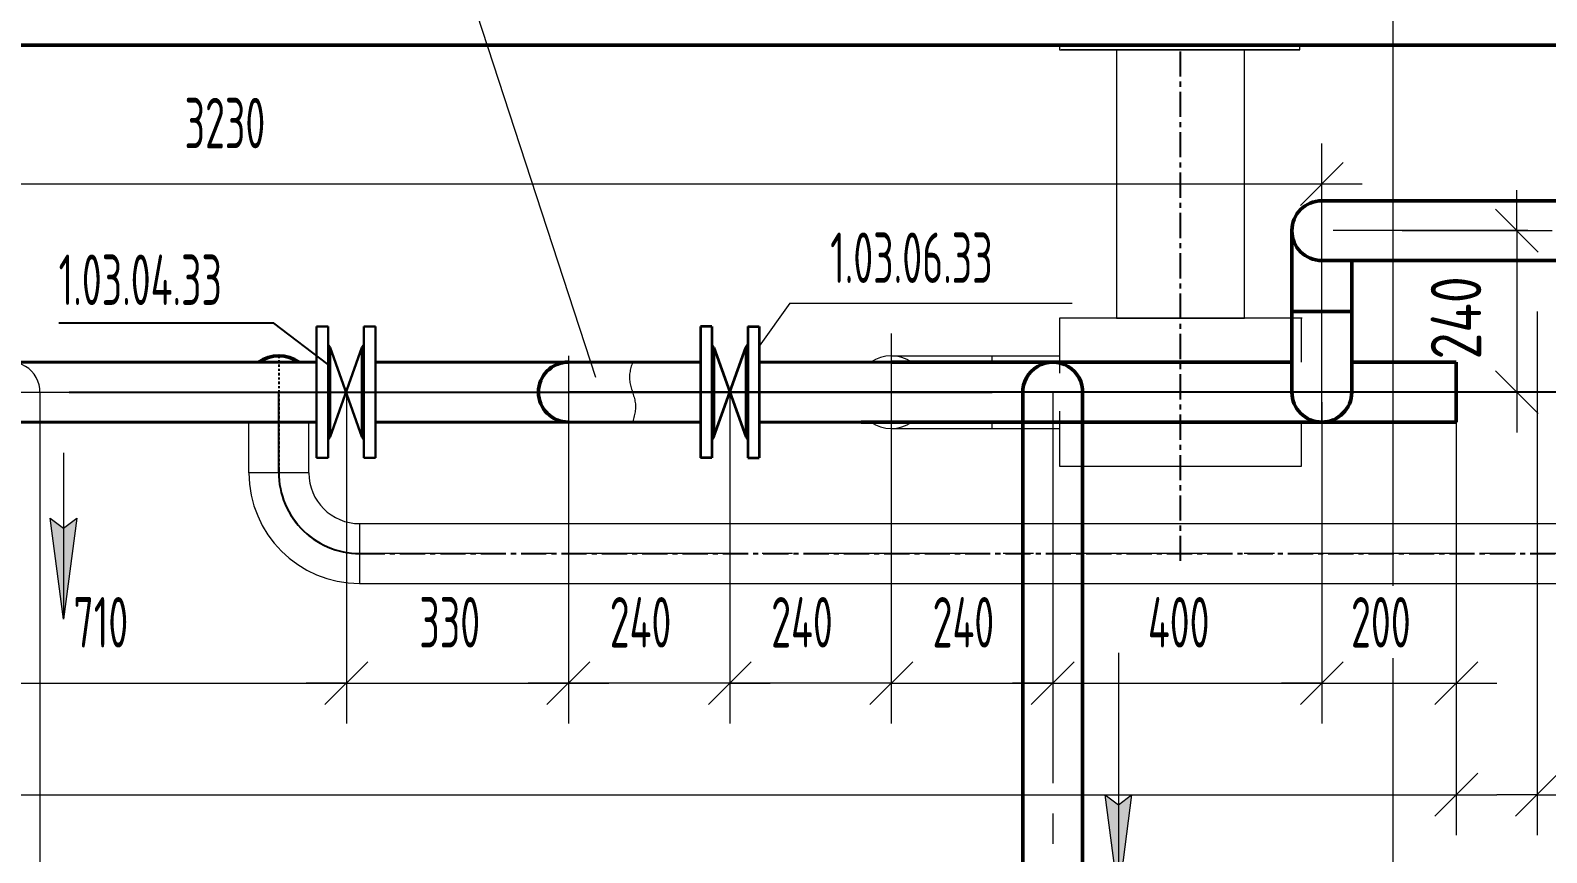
# Model space of a CAD drawing. Header units: millimetres. Extents: x -2281 to 17340, y -2563 to 4166.
# Drawn here: x 371.5 to 446.6, y 174.8 to 215.6 of the extents above; entities that cross this region are included whole.
import ezdxf

# ---------------------------------------------------------------- set-up
doc = ezdxf.new("R2010")
doc.units = ezdxf.units.MM
for name, pattern in [('K5LT32777', [0]), ('K5LT32783', [0]), ('K5LT32784', [0]), ('K5LT32786', [0]), ('K5LT32788', [0]), ('K5LT32802', [0]), ('K5LT32808', [0]), ('K5LT32828', [0]), ('K5LT32837', [2, 1.25, -0.25, 0.25, -0.25]), ('K5LT32838', [0]), ('K5LT32843', [2, 1.25, -0.25, 0.25, -0.25]), ('K5LT32844', [0.2, 0.125, -0.025, 0.025, -0.025]), ('K5LT_AXLED', [11.939881, 7.439881, -1.5, 1.5, -1.5]), ('K5LT_THIN', [0]), ('K5LT_THIN_INCLUDED_TO_HATCHING', [0])]:
    doc.linetypes.add(name, pattern=pattern)
doc.layers.add('Системный слой', color=7, linetype='Continuous')
doc.styles.add('KDIMTEXTSTYLE', font='GOST_AU.SHX', dxfattribs={"width": 0.96, "oblique": 15, "height": 5})
doc.styles.add('KTEXTSTYLE', font='GOST_AU.SHX', dxfattribs={"width": 0.96, "height": 5})
doc.dimstyles.new('KDIMSTYLE (0.03)', dxfattribs={"dimtxt": 5, "dimasz": 1, "dimexe": 2, "dimexo": 0, "dimgap": 1, "dimtad": 1, "dimlfac": 30, "dimtxsty": 'KDIMTEXTSTYLE', "dimsah": 1, "dimcen": 0, "dimdle": 1, "dimadec": 0, "dimazin": 0, "dimtfac": 0.667, "dimtmove": 0, "dimatfit": 3, "dimfxl": 1, "dimtvp": 1, "dimtolj": 1, "dimtzin": 0, "dimarcsym": 0})

# ---------------------------------------------------------------- blocks, each defined once
blk = doc.blocks.new('U800')
at = {"layer": 'Системный слой', "color": 7, "linetype": 'K5LT_THIN_INCLUDED_TO_HATCHING', "lineweight": 13}
for p, q in [((401.325, 199.135), (401.304, 199.068)), ((401.179, 198.468), (401.177, 198.401)), ((401.177, 198.401), (401.178, 198.335)), ((401.183, 198.535), (401.179, 198.468)), ((401.191, 198.601), (401.183, 198.535)), ((401.201, 198.668), (401.191, 198.601)), ((401.214, 198.735), (401.201, 198.668)), ((401.229, 198.801), (401.214, 198.735)), ((401.246, 198.868), (401.229, 198.801)), ((401.264, 198.935), (401.246, 198.868)), ((401.284, 199.001), (401.264, 198.935)), ((401.304, 199.068), (401.284, 199.001)), ((401.178, 198.335), (401.182, 198.268)), ((401.182, 198.268), (401.189, 198.201)), ((401.189, 198.201), (401.198, 198.135)), ((401.198, 198.135), (401.21, 198.068)), ((401.21, 198.068), (401.225, 198.001)), ((401.225, 198.001), (401.241, 197.935)), ((401.241, 197.935), (401.259, 197.868)), ((401.259, 197.868), (401.279, 197.801)), ((401.279, 197.801), (401.299, 197.735)), ((401.299, 197.735), (401.32, 197.668)), ((401.32, 197.668), (401.341, 197.601)), ((401.341, 197.601), (401.361, 197.535)), ((401.361, 197.535), (401.381, 197.468)), ((401.381, 197.468), (401.4, 197.401)), ((401.4, 197.401), (401.417, 197.335)), ((401.417, 197.335), (401.433, 197.268)), ((401.433, 197.268), (401.446, 197.201)), ((401.446, 197.201), (401.457, 197.135)), ((401.457, 197.135), (401.465, 197.068)), ((401.465, 197.068), (401.471, 197.001)), ((401.473, 196.868), (401.469, 196.801)), ((401.471, 197.001), (401.473, 196.935)), ((401.473, 196.935), (401.473, 196.868)), ((401.335, 196.201), (401.325, 196.168)), ((401.356, 196.268), (401.335, 196.201)), ((401.376, 196.335), (401.356, 196.268)), ((401.395, 196.401), (401.376, 196.335)), ((401.413, 196.468), (401.395, 196.401)), ((401.429, 196.535), (401.413, 196.468)), ((401.443, 196.601), (401.429, 196.535)), ((401.454, 196.668), (401.443, 196.601)), ((401.463, 196.735), (401.454, 196.668)), ((401.469, 196.801), (401.463, 196.735))]:
    blk.add_line(p, q, dxfattribs=at)
blk = doc.blocks.new('U996')
at = {"layer": 'Системный слой', "color": 6, "linetype": 'K5LT32828', "lineweight": 30, "true_color": 0xff00ff}
for p, q in [((386.239, 200.901), (385.672, 200.901)), ((385.672, 200.901), (385.672, 194.401)), ((385.672, 200.677), (385.672, 199.935)), ((386.239, 200.901), (386.239, 194.401)), ((388.017, 200.901), (388.017, 194.401)), ((388.017, 200.901), (388.584, 200.901)), ((388.584, 200.901), (388.584, 194.401)), ((388.584, 200.677), (388.584, 199.935)), ((386.339, 199.868), (386.239, 200.018)), ((387.917, 199.868), (388.017, 200.018)), ((386.339, 199.868), (387.917, 195.435)), ((386.339, 195.435), (387.917, 199.868)), ((386.339, 199.868), (386.339, 195.435)), ((387.917, 199.868), (387.917, 195.435)), ((386.339, 195.435), (386.239, 195.285)), ((387.917, 195.435), (388.017, 195.285)), ((386.239, 194.401), (385.672, 194.401)), ((388.017, 194.401), (388.584, 194.401))]:
    blk.add_line(p, q, dxfattribs=at)
blk = doc.blocks.new('U997')
at = {"layer": 'Системный слой', "color": 200, "linetype": 'K5LT32808', "lineweight": 35, "true_color": 0xbf00ff}
for p, q in [((405.257, 200.901), (404.691, 200.901)), ((404.691, 200.901), (404.691, 194.401)), ((404.691, 200.677), (404.691, 199.935)), ((405.257, 200.901), (405.257, 194.401)), ((407.036, 200.901), (407.036, 194.401)), ((407.036, 200.901), (407.602, 200.901)), ((407.602, 200.901), (407.602, 194.401)), ((407.602, 200.677), (407.602, 199.935)), ((405.357, 199.868), (405.257, 200.018)), ((406.936, 199.868), (407.036, 200.018)), ((405.357, 199.868), (406.936, 195.435)), ((405.357, 195.435), (406.936, 199.868)), ((405.357, 199.868), (405.357, 195.435)), ((406.936, 199.868), (406.936, 195.435)), ((405.357, 195.435), (405.257, 195.285)), ((406.936, 195.435), (407.036, 195.285)), ((405.257, 194.401), (404.691, 194.401)), ((407.036, 194.401), (407.602, 194.401))]:
    blk.add_line(p, q, dxfattribs=at)
blk = doc.blocks.new('U998')
at = {"layer": 'Системный слой', "color": 30, "linetype": 'K5LT_AXLED', "lineweight": 13, "true_color": 0xff8000}
for p, q in [((370.474, 200.545), (370.474, 171.801)), ((368.146, 170.331), (372.776, 170.331)), ((370.459, 135.864), (370.461, 170.318))]:
    blk.add_line(p, q, dxfattribs=at)
at = {"layer": 'Системный слой', "color": 7, "linetype": 'K5LT_THIN', "lineweight": 13}
for p, q in [((368.991, 197.651), (368.991, 170.318)), ((371.957, 197.626), (371.957, 170.293)), ((368.978, 174.318), (371.944, 174.318)), ((368.978, 170.318), (368.978, 136.814)), ((371.944, 170.293), (371.944, 135.001)), ((368.978, 166.318), (371.944, 166.318))]:
    blk.add_line(p, q, dxfattribs=at)
for centre, radius, start, end in [((370.491, 197.668), 1.467, 358.35418, 180.65086), ((370.461, 170.318), 1.483, 359.01622, 180)]:
    blk.add_arc(centre, radius, start, end, dxfattribs=at)
blk = doc.blocks.new('U1179')
at = {"layer": 'Системный слой', "color": 200, "linetype": 'K5LT32784', "lineweight": 50, "true_color": 0xbf00ff}
for p, q in [((435.48, 207.135), (549.695, 207.135)), ((433.996, 197.651), (433.996, 205.651)), ((549.695, 204.168), (435.48, 204.168)), ((436.963, 204.168), (436.963, 197.651)), ((436.963, 201.651), (433.996, 201.651)), ((414.135, 199.135), (423.602, 199.135)), ((422.146, 199.136), (433.996, 199.135)), ((423.602, 199.135), (422.146, 199.136)), ((436.963, 199.134), (442.146, 199.134)), ((442.146, 199.134), (442.146, 196.168)), ((420.663, 197.651), (420.663, 171.801)), ((423.63, 197.65), (423.63, 171.801)), ((412.652, 196.168), (423.602, 196.168)), ((423.602, 196.168), (420.663, 196.168)), ((423.63, 196.168), (442.146, 196.168))]:
    blk.add_line(p, q, dxfattribs=at)
at = {"layer": 'Системный слой', "color": 30, "linetype": 'K5LT_AXLED', "lineweight": 13, "true_color": 0xff8000}
blk.add_line((422.146, 197.651), (422.146, 166.332), dxfattribs=at)
at = {"layer": 'Системный слой', "color": 200, "linetype": 'K5LT32784', "lineweight": 50, "true_color": 0xbf00ff}
for centre, radius, start, end in [((435.48, 205.651), 1.483, 90, 270), ((422.146, 197.651), 1.485, 357.62871, 182.37129), ((435.48, 197.651), 1.483, 180, 0)]:
    blk.add_arc(centre, radius, start, end, dxfattribs=at)
blk = doc.blocks.new('U1217')
at = {"layer": 'Системный слой'}
blk.add_hatch(color=7, dxfattribs=at).paths.add_polyline_path([(373.128, 186.403), (373.786, 191.403), (373.128, 190.903), (372.47, 191.403)])
at = {"layer": 'Системный слой', "color": 7, "linetype": 'K5LT_THIN', "lineweight": 13}
for p, q in [((373.128, 194.642), (373.128, 186.403)), ((373.128, 186.403), (372.47, 191.403)), ((372.47, 191.403), (373.128, 190.903)), ((373.128, 190.903), (373.786, 191.403)), ((373.786, 191.403), (373.128, 186.403))]:
    blk.add_line(p, q, dxfattribs=at)
blk = doc.blocks.new('U1218')
at = {"layer": 'Системный слой'}
blk.add_hatch(color=7, dxfattribs=at).paths.add_polyline_path([(425.399, 172.698), (426.057, 177.698), (425.399, 177.198), (424.741, 177.698)])
at = {"layer": 'Системный слой', "color": 7, "linetype": 'K5LT_THIN', "lineweight": 13}
for p, q in [((425.399, 184.726), (425.399, 172.698)), ((425.399, 172.698), (424.741, 177.698)), ((424.741, 177.698), (425.399, 177.198)), ((425.399, 177.198), (426.057, 177.698)), ((426.057, 177.698), (425.399, 172.698))]:
    blk.add_line(p, q, dxfattribs=at)
blk = doc.blocks.new('U1245')
at = {"layer": 'Системный слой', "color": 7, "linetype": 'K5LT_THIN', "lineweight": 13}
for q in [(340.472, 248.985), (399.489, 198.393)]:
    blk.add_line((382.969, 248.985), q, dxfattribs=at)
at = {"layer": 'Системный слой', "color": 7, "char_height": 2.5, "attachment_point": 1, "style": 'KTEXTSTYLE'}
for s, insert in [('\\H3.5;\\W0.965;\\Q15;\\Q0;\\W0.715;\\H2.50;Труба ', (342.472, 252.485)), ('\\H3.5;\\W0.965;\\Q15;\\Q0;\\W0.715;\\H2.50;∅', (349.947, 252.485)), ('\\H3.5;\\W0.965;\\Q15;\\Q0;\\W0.715;\\H2.50;89х3, существ. отм.+3,920.', (351.27, 252.485))]:
    blk.add_mtext(s, dxfattribs=dict(at, insert=insert))
blk = doc.blocks.new('U1251')
at = {"layer": 'Системный слой', "color": 7, "linetype": 'K5LT_THIN', "lineweight": 13}
for q in [(411.027, 247.181), (460.621, 206.424)]:
    blk.add_line((442.146, 247.181), q, dxfattribs=at)
at = {"layer": 'Системный слой', "color": 7, "char_height": 2.5, "attachment_point": 1, "style": 'KTEXTSTYLE'}
for s, insert in [('\\H3.5;\\W0.965;\\Q15;\\Q0;\\W0.715;\\H2.50;Труба ', (413.027, 250.681)), ('\\H3.5;\\W0.965;\\Q15;\\Q0;\\W0.715;\\H2.50;∅', (420.501, 250.681)), ('\\H3.5;\\W0.965;\\Q15;\\Q0;\\W0.715;\\H2.50;89х3, отм.+3,920', (421.824, 250.681))]:
    blk.add_mtext(s, dxfattribs=dict(at, insert=insert))
blk = doc.blocks.new('D213')
at = {"layer": 'Системный слой', "color": 7, "linetype": 'K5LT_THIN', "lineweight": 13}
for p, q in [((327.807, 207.212), (327.807, 209.964)), ((435.48, 200.91), (435.48, 209.964)), ((328.868, 209.024), (326.747, 206.903)), ((434.419, 206.903), (436.54, 209.024)), ((327.807, 207.964), (325.807, 207.964)), ((327.807, 207.964), (435.48, 207.964)), ((435.48, 207.964), (437.48, 207.964))]:
    blk.add_line(p, q, dxfattribs=at)
blk.add_wipeout([(379.13, 208.964), (379.13, 212.532), (383.956, 212.532), (383.956, 208.964)]).dxf.layer = 'Системный слой'
at = {"layer": 'Системный слой', "color": 7, "insert": (379.13, 212.231), "char_height": 2.5, "attachment_point": 1, "style": 'KTEXTSTYLE'}
blk.add_mtext('\\H3.5;\\W0.965;\\Q15;\\Q0;\\W0.715;\\H2.50;3230', dxfattribs=at)
blk = doc.blocks.new('KDIMARROW_03')
at = {"layer": 'Системный слой', "color": 0, "linetype": 'K5LT_THIN', "lineweight": 13}
for p, q in [((-1.061, -1.061), (1.061, 1.061)), ((0, 0), (-1, 0)), ((0, 0), (2, 0))]:
    blk.add_line(p, q, dxfattribs=at)
blk = doc.blocks.new('D217')
at = {"layer": 'Системный слой', "color": 7, "linetype": 'K5LT_THIN', "lineweight": 13}
for p, q in [((363.469, 197.651), (363.469, 181.23)), ((387.146, 197.651), (387.146, 181.23)), ((364.529, 184.291), (362.408, 182.17)), ((386.086, 182.17), (388.207, 184.291)), ((363.469, 183.23), (361.469, 183.23)), ((363.469, 183.23), (387.146, 183.23)), ((387.146, 183.23), (389.146, 183.23))]:
    blk.add_line(p, q, dxfattribs=at)
blk.add_wipeout([(373.621, 184.23), (373.621, 187.798), (376.859, 187.798), (376.859, 184.23)]).dxf.layer = 'Системный слой'
at = {"layer": 'Системный слой', "color": 7, "insert": (373.621, 187.497), "char_height": 2.5, "attachment_point": 1, "style": 'KTEXTSTYLE'}
blk.add_mtext('\\H3.5;\\W0.965;\\Q15;\\Q0;\\W0.715;\\H2.50;710', dxfattribs=at)
blk = doc.blocks.new('D218')
at = {"layer": 'Системный слой', "color": 7, "linetype": 'K5LT_THIN', "lineweight": 13}
for p, q in [((414.146, 197.651), (414.146, 181.23)), ((422.146, 197.651), (422.146, 181.23)), ((415.207, 184.291), (413.086, 182.17)), ((421.086, 182.17), (423.207, 184.291)), ((414.146, 183.23), (412.146, 183.23)), ((414.146, 183.23), (422.146, 183.23)), ((422.146, 183.23), (424.146, 183.23))]:
    blk.add_line(p, q, dxfattribs=at)
blk.add_wipeout([(416.195, 184.23), (416.195, 187.798), (419.942, 187.798), (419.942, 184.23)]).dxf.layer = 'Системный слой'
at = {"layer": 'Системный слой', "color": 7, "insert": (416.195, 187.497), "char_height": 2.5, "attachment_point": 1, "style": 'KTEXTSTYLE'}
blk.add_mtext('\\H3.5;\\W0.965;\\Q15;\\Q0;\\W0.715;\\H2.50;240', dxfattribs=at)
blk = doc.blocks.new('D219')
at = {"layer": 'Системный слой', "color": 7, "linetype": 'K5LT_THIN', "lineweight": 13}
for p, q in [((445.148, 205.651), (445.148, 207.651)), ((446.209, 204.591), (444.088, 206.712)), ((445.685, 205.651), (443.148, 205.651)), ((445.148, 205.651), (445.148, 197.651)), ((444.088, 198.712), (446.209, 196.591)), ((445.837, 197.651), (443.148, 197.651)), ((445.148, 197.651), (445.148, 195.651))]:
    blk.add_line(p, q, dxfattribs=at)
blk.add_wipeout([(444.148, 199.27), (440.58, 199.27), (440.58, 203.842), (444.148, 203.842)]).dxf.layer = 'Системный слой'
at = {"layer": 'Системный слой', "color": 7, "insert": (440.881, 199.27), "char_height": 2.5, "attachment_point": 1, "rotation": 90, "style": 'KTEXTSTYLE'}
blk.add_mtext('\\H3.5;\\W0.965;\\Q15;\\Q0;\\H2.50;240', dxfattribs=at)
blk = doc.blocks.new('D223')
at = {"layer": 'Системный слой', "color": 7, "linetype": 'K5LT_THIN', "lineweight": 13}
for p, q in [((656.662, 230.127), (656.662, 220.288)), ((327.807, 210.844), (327.807, 224.288)), ((328.868, 223.348), (326.747, 221.227)), ((655.602, 221.227), (657.723, 223.348)), ((327.807, 222.288), (325.807, 222.288)), ((327.807, 222.288), (656.662, 222.288)), ((656.662, 222.288), (658.662, 222.288))]:
    blk.add_line(p, q, dxfattribs=at)
blk.add_wipeout([(450.065, 223.538), (450.065, 227.105), (455.97, 227.105), (455.97, 223.538)]).dxf.layer = 'Системный слой'
at = {"layer": 'Системный слой', "color": 7, "insert": (450.065, 226.555), "char_height": 2.5, "attachment_point": 1, "style": 'KTEXTSTYLE'}
blk.add_mtext('\\H3.5;\\W0.965;\\Q15;\\Q0;\\H2.50;9865', dxfattribs=at)
blk = doc.blocks.new('D229')
at = {"layer": 'Системный слой', "color": 7, "linetype": 'K5LT_THIN', "lineweight": 13}
for p, q in [((667.327, 211.151), (667.327, 175.706)), ((446.146, 197.651), (446.146, 175.706)), ((447.207, 178.767), (445.086, 176.646)), ((666.266, 176.646), (668.387, 178.767)), ((446.146, 177.706), (444.146, 177.706)), ((446.146, 177.706), (667.327, 177.706)), ((667.327, 177.706), (669.327, 177.706))]:
    blk.add_line(p, q, dxfattribs=at)
blk.add_wipeout([(564.633, 178.956), (564.633, 182.524), (569.459, 182.524), (569.459, 178.956)]).dxf.layer = 'Системный слой'
at = {"layer": 'Системный слой', "color": 7, "insert": (564.633, 181.973), "char_height": 2.5, "attachment_point": 1, "style": 'KTEXTSTYLE'}
blk.add_mtext('\\H3.5;\\W0.965;\\Q15;\\Q0;\\W0.715;\\H2.50;6635', dxfattribs=at)
blk = doc.blocks.new('D255')
at = {"layer": 'Системный слой', "color": 7, "linetype": 'K5LT_THIN', "lineweight": 13}
for p, q in [((438.997, 681.318), (438.997, 683.318)), ((440.057, 680.257), (437.936, 682.378)), ((547.55, 681.318), (436.997, 681.318)), ((438.997, 681.318), (438.997, 142.345)), ((437.936, 143.406), (440.057, 141.285)), ((551.179, 142.345), (436.997, 142.345)), ((438.997, 142.345), (438.997, 140.345))]:
    blk.add_line(p, q, dxfattribs=at)
blk.add_wipeout([(437.747, 370.573), (434.179, 370.573), (434.179, 375.843), (437.747, 375.843)]).dxf.layer = 'Системный слой'
at = {"layer": 'Системный слой', "color": 7, "insert": (434.73, 370.573), "char_height": 2.5, "attachment_point": 1, "rotation": 90, "style": 'KTEXTSTYLE'}
blk.add_mtext('\\H3.5;\\W0.965;\\Q15;\\Q0;\\W0.715;\\H2.50;16170', dxfattribs=at)
blk = doc.blocks.new('D313')
at = {"layer": 'Системный слой', "color": 7, "linetype": 'K5LT_THIN', "lineweight": 13}
for p, q in [((422.146, 197.146), (422.146, 181.23)), ((435.48, 197.146), (435.48, 181.23)), ((423.207, 184.291), (421.086, 182.17)), ((434.419, 182.17), (436.54, 184.291)), ((422.146, 183.23), (420.146, 183.23)), ((422.146, 183.23), (435.48, 183.23)), ((435.48, 183.23), (437.48, 183.23))]:
    blk.add_line(p, q, dxfattribs=at)
blk.add_wipeout([(426.862, 184.48), (426.862, 188.048), (430.608, 188.048), (430.608, 184.48)]).dxf.layer = 'Системный слой'
at = {"layer": 'Системный слой', "color": 7, "insert": (426.862, 187.497), "char_height": 2.5, "attachment_point": 1, "style": 'KTEXTSTYLE'}
blk.add_mtext('\\H3.5;\\W0.965;\\Q15;\\Q0;\\W0.715;\\H2.50;400', dxfattribs=at)
blk = doc.blocks.new('D314')
at = {"layer": 'Системный слой', "color": 7, "linetype": 'K5LT_THIN', "lineweight": 13}
for p, q in [((442.146, 195.663), (442.146, 181.23)), ((435.48, 195.158), (435.48, 181.23)), ((436.54, 184.291), (434.419, 182.17)), ((441.086, 182.17), (443.207, 184.291)), ((435.48, 183.23), (433.48, 183.23)), ((435.48, 183.23), (442.146, 183.23)), ((442.146, 183.23), (444.146, 183.23))]:
    blk.add_line(p, q, dxfattribs=at)
blk.add_wipeout([(436.928, 184.48), (436.928, 188.048), (440.547, 188.048), (440.547, 184.48)]).dxf.layer = 'Системный слой'
at = {"layer": 'Системный слой', "color": 7, "insert": (436.928, 187.497), "char_height": 2.5, "attachment_point": 1, "style": 'KTEXTSTYLE'}
blk.add_mtext('\\H3.5;\\W0.965;\\Q15;\\Q0;\\W0.715;\\H2.50;200', dxfattribs=at)
blk = doc.blocks.new('U1452')
at = {"layer": 'Системный слой', "color": 7, "linetype": 'K5LT_THIN', "lineweight": 13}
for q in [(407.602, 199.935), (423.108, 202.06)]:
    blk.add_line((409.12, 202.06), q, dxfattribs=at)
at = {"layer": 'Системный слой', "color": 7, "insert": (411.12, 205.56), "char_height": 2.5, "attachment_point": 1, "style": 'KTEXTSTYLE'}
blk.add_mtext('\\H3.5;\\W0.965;\\Q15;\\Q0;\\W0.715;\\H2.50;{\\c255;1.03.06.33}', dxfattribs=at)
blk = doc.blocks.new('D326')
at = {"layer": 'Системный слой', "color": 7, "linetype": 'K5LT_THIN', "lineweight": 13}
for p, q in [((406.146, 197.651), (406.146, 181.23)), ((414.146, 197.651), (414.146, 181.23)), ((407.207, 184.291), (405.086, 182.17)), ((413.086, 182.17), (415.207, 184.291)), ((406.146, 183.23), (404.146, 183.23)), ((414.146, 183.23), (406.146, 183.23)), ((414.146, 183.23), (416.146, 183.23))]:
    blk.add_line(p, q, dxfattribs=at)
blk.add_wipeout([(408.195, 184.48), (408.195, 188.048), (411.942, 188.048), (411.942, 184.48)]).dxf.layer = 'Системный слой'
at = {"layer": 'Системный слой', "color": 7, "insert": (408.195, 187.497), "char_height": 2.5, "attachment_point": 1, "style": 'KTEXTSTYLE'}
blk.add_mtext('\\H3.5;\\W0.965;\\Q15;\\Q0;\\W0.715;\\H2.50;240', dxfattribs=at)
blk = doc.blocks.new('D327')
at = {"layer": 'Системный слой', "color": 7, "linetype": 'K5LT_THIN', "lineweight": 13}
for p, q in [((398.146, 197.651), (398.146, 181.23)), ((406.146, 197.651), (406.146, 181.23)), ((399.207, 184.291), (397.086, 182.17)), ((405.086, 182.17), (407.207, 184.291)), ((398.146, 183.23), (396.146, 183.23)), ((406.146, 183.23), (398.146, 183.23)), ((406.146, 183.23), (408.146, 183.23))]:
    blk.add_line(p, q, dxfattribs=at)
blk.add_wipeout([(400.195, 184.48), (400.195, 188.048), (403.942, 188.048), (403.942, 184.48)]).dxf.layer = 'Системный слой'
at = {"layer": 'Системный слой', "color": 7, "insert": (400.195, 187.497), "char_height": 2.5, "attachment_point": 1, "style": 'KTEXTSTYLE'}
blk.add_mtext('\\H3.5;\\W0.965;\\Q15;\\Q0;\\W0.715;\\H2.50;240', dxfattribs=at)
blk = doc.blocks.new('D328')
at = {"layer": 'Системный слой', "color": 7, "linetype": 'K5LT_THIN', "lineweight": 13}
for p, q in [((387.146, 197.651), (387.146, 181.23)), ((398.146, 197.651), (398.146, 181.23)), ((388.207, 184.291), (386.086, 182.17)), ((397.086, 182.17), (399.207, 184.291)), ((387.146, 183.23), (385.146, 183.23)), ((387.146, 183.23), (398.146, 183.23)), ((398.146, 183.23), (400.146, 183.23))]:
    blk.add_line(p, q, dxfattribs=at)
blk.add_wipeout([(390.761, 184.48), (390.761, 188.048), (394.381, 188.048), (394.381, 184.48)]).dxf.layer = 'Системный слой'
at = {"layer": 'Системный слой', "color": 7, "insert": (390.761, 187.497), "char_height": 2.5, "attachment_point": 1, "style": 'KTEXTSTYLE'}
blk.add_mtext('\\H3.5;\\W0.965;\\Q15;\\Q0;\\W0.715;\\H2.50;330', dxfattribs=at)
blk = doc.blocks.new('D329')
at = {"layer": 'Системный слой', "color": 7, "linetype": 'K5LT_THIN', "lineweight": 13}
for p, q in [((321.14, 197.669), (321.14, 175.706)), ((442.146, 197.651), (442.146, 175.706)), ((322.201, 178.767), (320.08, 176.646)), ((441.086, 176.646), (443.207, 178.767)), ((321.14, 177.706), (319.14, 177.706)), ((321.14, 177.706), (442.146, 177.706)), ((442.146, 177.706), (444.146, 177.706))]:
    blk.add_line(p, q, dxfattribs=at)
blk.add_wipeout([(355.627, 178.956), (355.627, 182.524), (360.453, 182.524), (360.453, 178.956)]).dxf.layer = 'Системный слой'
at = {"layer": 'Системный слой', "color": 7, "insert": (355.627, 181.973), "char_height": 2.5, "attachment_point": 1, "style": 'KTEXTSTYLE'}
blk.add_mtext('\\H3.5;\\W0.965;\\Q15;\\Q0;\\W0.715;\\H2.50;3630', dxfattribs=at)

msp = doc.modelspace()

# ---------------------------------------------------------------- linework, layer by layer
at = {"layer": 'Системный слой', "color": 211, "linetype": 'K5LT32783', "lineweight": 50, "true_color": 0xff7fff}
msp.add_line((549.15829, 214.83473), (331.80535, 214.83474), dxfattribs=at)
at = {"layer": 'Системный слой', "color": 7, "linetype": 'K5LT32786', "lineweight": 18}
for p, q in [((422.47978, 214.83473), (422.47978, 214.60914)), ((422.47978, 214.60914), (434.39118, 214.60914)), ((434.39118, 214.60914), (422.56844, 214.60914)), ((431.65696, 214.60914), (425.30266, 214.60914)), ((425.30266, 214.60914), (425.30266, 201.31806)), ((431.65696, 201.31806), (431.65696, 214.60914)), ((434.39118, 214.60914), (434.39118, 214.83473)), ((434.47981, 201.31806), (422.47981, 201.31806)), ((422.47981, 201.31806), (422.47981, 199.13473)), ((434.51295, 201.31806), (422.51288, 201.31806)), ((434.51295, 201.31806), (422.51288, 201.31806)), ((425.30266, 201.31806), (431.65696, 201.31806)), ((434.47981, 199.13473), (434.47981, 201.31806)), ((422.47981, 199.13473), (422.47981, 198.58753)), ((422.47981, 196.71526), (422.47981, 193.98473)), ((434.47981, 193.98473), (434.47981, 196.16806)), ((422.47981, 193.98473), (434.47981, 193.98473))]:
    msp.add_line(p, q, dxfattribs=at)
at = {"layer": 'Системный слой', "color": 7, "linetype": 'K5LT32843', "lineweight": 25}
msp.add_line((428.47981, 189.28452), (428.47981, 214.83473), dxfattribs=at)
at = {"layer": 'Системный слой', "color": 30, "linetype": 'K5LT_AXLED', "lineweight": 13, "true_color": 0xff8000}
for p, q in [((435.47981, 196.16806), (435.47981, 205.6514)), ((443.47981, 205.6514), (435.47981, 205.6514)), ((439.45841, 205.6514), (663.32366, 205.6514)), ((446.14648, 201.64855), (446.14648, 195.66293)), ((414.14648, 200.55295), (414.14648, 194.74984)), ((398.14648, 199.45139), (398.14648, 195.35973)), ((331.80693, 197.65139), (440.44253, 197.65139)), ((549.53197, 189.65139), (387.80215, 189.65139))]:
    msp.add_line(p, q, dxfattribs=at)
at = {"layer": 'Системный слой', "color": 7, "linetype": 'K5LT32777', "lineweight": 25}
for p, q in [((383.55271, 201.05963), (372.8903, 201.05963)), ((386.23864, 199.01806), (383.55271, 201.05963))]:
    msp.add_line(p, q, dxfattribs=at)
at = {"layer": 'Системный слой', "color": 6, "linetype": 'K5LT32802', "lineweight": 40, "true_color": 0xff00ff}
for p, q in [((342.59645, 199.13473), (382.6297, 199.13473)), ((382.6297, 199.13473), (379.67197, 199.13473)), ((382.5839, 199.13473), (385.67197, 199.13473)), ((388.5839, 199.13473), (398.12793, 199.13473)), ((398.14648, 199.13473), (404.69051, 199.13473)), ((407.60244, 199.13473), (414.13543, 199.13473)), ((350.6639, 196.16806), (379.67793, 196.16806)), ((382.61105, 196.16806), (379.67197, 196.16806)), ((382.5839, 196.16806), (385.67197, 196.16806)), ((388.5839, 196.16806), (404.69051, 196.16806)), ((407.60244, 196.16806), (412.65188, 196.16806))]:
    msp.add_line(p, q, dxfattribs=at)
at = {"layer": 'Системный слой', "color": 7, "linetype": 'K5LT_THIN', "lineweight": 13}
for p, q in [((381.16127, 199.13473), (371.95046, 199.13473)), ((379.67197, 199.13473), (381.16127, 199.13473)), ((381.65611, 199.13473), (380.59976, 199.13473)), ((385.67197, 199.13473), (382.5839, 199.13473)), ((404.69051, 199.13473), (388.5839, 199.13473)), ((404.69051, 199.13473), (398.12793, 199.13473)), ((423.60244, 199.13473), (407.60244, 199.13473)), ((414.14648, 199.45139), (421.50554, 199.45139)), ((419.14648, 199.13473), (419.14648, 199.45139)), ((421.50554, 199.45139), (422.47981, 199.45139)), ((379.67793, 196.16806), (371.95046, 196.16806)), ((379.67197, 196.16806), (382.61105, 196.16806)), ((381.65611, 196.16806), (380.59976, 196.16806)), ((382.31881, 193.65139), (382.31881, 196.16806)), ((385.67197, 196.16806), (382.5839, 196.16806)), ((385.28548, 193.65139), (385.28548, 196.16806)), ((404.69051, 196.16806), (388.5839, 196.16806)), ((404.69051, 196.16806), (398.12793, 196.16806)), ((419.14648, 195.85139), (419.14648, 196.16806)), ((414.14648, 195.85139), (421.50554, 195.85139)), ((421.50554, 195.85139), (422.47981, 195.85139)), ((385.28548, 193.65139), (382.31881, 193.65139)), ((387.80215, 191.13473), (387.80215, 188.16806)), ((387.80215, 191.13473), (533.70299, 191.13473)), ((387.80215, 188.16806), (533.70299, 188.16806))]:
    msp.add_line(p, q, dxfattribs=at)
at = {"layer": 'Системный слой', "color": 200, "linetype": 'K5LT32844', "lineweight": 25, "true_color": 0xbf00ff}
msp.add_line((383.80215, 199.45139), (383.80215, 193.8936), dxfattribs=at)
at = {"layer": 'Системный слой', "color": 1, "linetype": 'K5LT32838', "lineweight": 25, "true_color": 0xff0000}
for p, q in [((373.4169, 197.65139), (419.14648, 197.65139)), ((383.80215, 193.65139), (383.80215, 197.65139)), ((525.50959, 197.65139), (398.12793, 197.65139))]:
    msp.add_line(p, q, dxfattribs=at)
at = {"layer": 'Системный слой', "color": 200, "linetype": 'K5LT32837', "lineweight": 25, "true_color": 0xbf00ff}
msp.add_line((387.80215, 189.65139), (524.95665, 189.65139), dxfattribs=at)
at = {"layer": 'Системный слой', "color": 200, "linetype": 'K5LT32784', "lineweight": 50, "true_color": 0xbf00ff}
msp.add_arc((383.80215, 197.65139), 1.8, 55.4947286, 124.5052714, dxfattribs=at)
at = {"layer": 'Системный слой', "color": 7, "linetype": 'K5LT_THIN', "lineweight": 13}
for centre, radius, start, end in [((383.80215, 197.65139), 1.8, 55.4947286, 124.5052714), ((398.12793, 197.65139), 1.48333, 90, 270), ((414.14648, 197.65139), 1.8, 55.4947286, 124.5052714), ((414.14648, 197.65139), 1.8, 235.4947286, 304.5052714), ((387.80215, 193.65139), 5.48333, 180, 270), ((387.80215, 193.65139), 4, 180, 270), ((387.80215, 193.65139), 2.51667, 180, 270)]:
    msp.add_arc(centre, radius, start, end, dxfattribs=at)
at = {"layer": 'Системный слой', "color": 151, "linetype": 'K5LT32788', "lineweight": 50, "true_color": 0x7fbfff}
msp.add_arc((398.14648, 197.65139), 1.48333, 90, 270, dxfattribs=at)
at = {"layer": 'Системный слой', "color": 1, "linetype": 'K5LT32838', "lineweight": 25, "true_color": 0xff0000}
msp.add_arc((387.80685, 193.66274), 4.01135, 176.7007331, 269.9328776, dxfattribs=at)

# ---------------------------------------------------------------- block references
at = {"layer": 'Системный слой'}
for name in ['U1245', 'U1251', 'U1179', 'U996', 'U997', 'U998', 'U800', 'U1217', 'U1218']:
    msp.add_blockref(name, (0, 0), dxfattribs=at)

# ---------------------------------------------------------------- next in the draw order: dimensions: what is measured, and where the dimension line sits
at = {"layer": 'Системный слой', "color": 7}
for base, p1, p2, picture, middle in [((327.80708, 207.9636), (435.47981, 200.90973), (327.80708, 207.21234), 'D213', (381.64345, 207.9636)), ((363.46881, 183.23005), (387.14648, 197.65139), (363.46881, 197.65139), 'D217', (375.30765, 183.23005)), ((414.14648, 183.23005), (422.14648, 197.65139), (414.14648, 197.65139), 'D218', (418.14648, 183.23005))]:
    dim = msp.add_linear_dim(base=base, p1=p1, p2=p2, dimstyle='KDIMSTYLE (0.03)', override={"dimexo": 0, "dimpost": '\\H2.5;\\W0.965;\\Q0;<>', "dimblk1": 'KDIMARROW_03', "dimblk2": 'KDIMARROW_03', "dimse1": 0, "dimse2": 0, "dimclrt": 7, "dimtolj": 1}, dxfattribs=at)
    dim.commit()
    dim.dimension.update_dxf_attribs({"geometry": picture, "text_midpoint": middle, "dimtype": 160})
dim = msp.add_linear_dim(base=(445.14813, 205.6514), p1=(445.83674, 197.65139), p2=(445.68514, 205.6514), angle=90, dimstyle='KDIMSTYLE (0.03)', override={"dimexo": 0, "dimpost": '\\H2.5;\\W0.965;\\Q0;<>', "dimblk1": 'KDIMARROW_03', "dimblk2": 'KDIMARROW_03', "dimse1": 0, "dimse2": 0, "dimclrt": 7, "dimtolj": 1}, dxfattribs=at)
dim.commit()
dim.dimension.update_dxf_attribs({"geometry": 'D219', "text_midpoint": (445.14813, 201.6514), "dimtype": 160})

# ---------------------------------------------------------------- next in the draw order: block references
at = {"layer": 'Системный слой'}
msp.add_blockref('U1452', (0, 0), dxfattribs=at)

# ---------------------------------------------------------------- next in the draw order: texts
at = {"layer": 'Системный слой', "color": 7, "insert": (372.8903, 204.46614), "char_height": 2.5, "attachment_point": 1, "style": 'KTEXTSTYLE'}
msp.add_mtext('\\H3.5;\\W0.965;\\Q15;\\Q0;\\W0.715;\\H2.50;1.03.04.33', dxfattribs=at)

# ---------------------------------------------------------------- next in the draw order: dimensions: what is measured, and where the dimension line sits
at = {"layer": 'Системный слой', "color": 7}
dim = msp.add_linear_dim(base=(327.80712, 222.28754), p1=(656.66203, 230.12651), p2=(327.80712, 210.84426), text='\\H2.5;\\W0.965;\\Q0;\\H2.5;\\W0.965;\\Q0;\\Q0;9865', dimstyle='KDIMSTYLE (0.03)', override={"dimexo": 0, "dimblk1": 'KDIMARROW_03', "dimblk2": 'KDIMARROW_03', "dimse1": 0, "dimse2": 0, "dimclrt": 7, "dimtolj": 1}, dxfattribs=at)
dim.commit()
dim.dimension.update_dxf_attribs({"geometry": 'D223', "text_midpoint": (453.14045, 222.28754), "dimtype": 160})
dim = msp.add_linear_dim(base=(414.14648, 183.23005), p1=(406.14648, 197.65139), p2=(414.14648, 197.65139), dimstyle='KDIMSTYLE (0.03)', override={"dimexo": 0, "dimpost": '\\H2.5;\\W0.965;\\Q0;<>', "dimblk1": 'KDIMARROW_03', "dimblk2": 'KDIMARROW_03', "dimse1": 0, "dimse2": 0, "dimclrt": 7, "dimtolj": 1}, dxfattribs=at)
dim.commit()
dim.dimension.update_dxf_attribs({"geometry": 'D326', "text_midpoint": (410.14648, 183.23005), "dimtype": 160})

# ---------------------------------------------------------------- next in the draw order: dimensions: what is measured, and where the dimension line sits
for base, p1, p2, picture, middle in [((446.14648, 177.7061), (667.32658, 211.15119), (446.14648, 197.65139), 'D229', (567.14648, 177.7061)), ((406.14648, 183.23005), (398.14648, 197.65139), (406.14648, 197.65139), 'D327', (402.14648, 183.23005))]:
    dim = msp.add_linear_dim(base=base, p1=p1, p2=p2, dimstyle='KDIMSTYLE (0.03)', override={"dimexo": 0, "dimpost": '\\H2.5;\\W0.965;\\Q0;<>', "dimblk1": 'KDIMARROW_03', "dimblk2": 'KDIMARROW_03', "dimse1": 0, "dimse2": 0, "dimclrt": 7, "dimtolj": 1}, dxfattribs=at)
    dim.commit()
    dim.dimension.update_dxf_attribs({"geometry": picture, "text_midpoint": middle, "dimtype": 160})

# ---------------------------------------------------------------- next in the draw order: dimensions: what is measured, and where the dimension line sits
dim = msp.add_linear_dim(base=(438.99686, 681.31777), p1=(551.17867, 142.34515), p2=(547.54995, 681.31777), angle=90, text='\\H2.5;\\W0.965;\\Q0;\\H2.5;\\W0.965;\\Q0;\\Q0;\\W0.715;16170\\Q0;\\W0.965;', dimstyle='KDIMSTYLE (0.03)', override={"dimexo": 0, "dimblk1": 'KDIMARROW_03', "dimblk2": 'KDIMARROW_03', "dimse1": 0, "dimse2": 0, "dimclrt": 7, "dimtolj": 1}, dxfattribs=at)
dim.commit()
dim.dimension.update_dxf_attribs({"geometry": 'D255', "text_midpoint": (438.99686, 373.31777), "dimtype": 160})
dim = msp.add_linear_dim(base=(387.14648, 183.23005), p1=(398.14648, 197.65139), p2=(387.14648, 197.65139), dimstyle='KDIMSTYLE (0.03)', override={"dimexo": 0, "dimpost": '\\H2.5;\\W0.965;\\Q0;<>', "dimblk1": 'KDIMARROW_03', "dimblk2": 'KDIMARROW_03', "dimse1": 0, "dimse2": 0, "dimclrt": 7, "dimtolj": 1}, dxfattribs=at)
dim.commit()
dim.dimension.update_dxf_attribs({"geometry": 'D328', "text_midpoint": (392.64648, 183.23005), "dimtype": 160})

# ---------------------------------------------------------------- next in the draw order: dimensions: what is measured, and where the dimension line sits
dim = msp.add_linear_dim(base=(422.14648, 183.23005), p1=(435.47981, 197.14626), p2=(422.14648, 197.14626), dimstyle='KDIMSTYLE (0.03)', override={"dimexo": 0, "dimpost": '\\H2.5;\\W0.965;\\Q0;<>', "dimblk1": 'KDIMARROW_03', "dimblk2": 'KDIMARROW_03', "dimse1": 0, "dimse2": 0, "dimclrt": 7, "dimtolj": 1}, dxfattribs=at)
dim.commit()
dim.dimension.update_dxf_attribs({"geometry": 'D313', "text_midpoint": (428.81314, 183.23005), "dimtype": 160})

# ---------------------------------------------------------------- next in the draw order: dimensions: what is measured, and where the dimension line sits
dim = msp.add_linear_dim(base=(435.47981, 183.23005), p1=(442.14648, 195.66293), p2=(435.47981, 195.1578), dimstyle='KDIMSTYLE (0.03)', override={"dimexo": 0, "dimpost": '\\H2.5;\\W0.965;\\Q0;<>', "dimblk1": 'KDIMARROW_03', "dimblk2": 'KDIMARROW_03', "dimse1": 0, "dimse2": 0, "dimclrt": 7, "dimtolj": 1}, dxfattribs=at)
dim.commit()
dim.dimension.update_dxf_attribs({"geometry": 'D314', "text_midpoint": (438.81314, 183.23005), "dimtype": 160})

# ---------------------------------------------------------------- next in the draw order: dimensions: what is measured, and where the dimension line sits
dim = msp.add_linear_dim(base=(321.14029, 177.7061), p1=(442.14648, 197.65096), p2=(321.14029, 197.6692), dimstyle='KDIMSTYLE (0.03)', override={"dimexo": 0, "dimpost": '\\H2.5;\\W0.965;\\Q0;<>', "dimblk1": 'KDIMARROW_03', "dimblk2": 'KDIMARROW_03', "dimse1": 0, "dimse2": 0, "dimclrt": 7, "dimtolj": 1}, dxfattribs=at)
dim.commit()
dim.dimension.update_dxf_attribs({"geometry": 'D329', "text_midpoint": (358.14029, 177.7061), "dimtype": 160})

doc.saveas('drawing.dxf')
